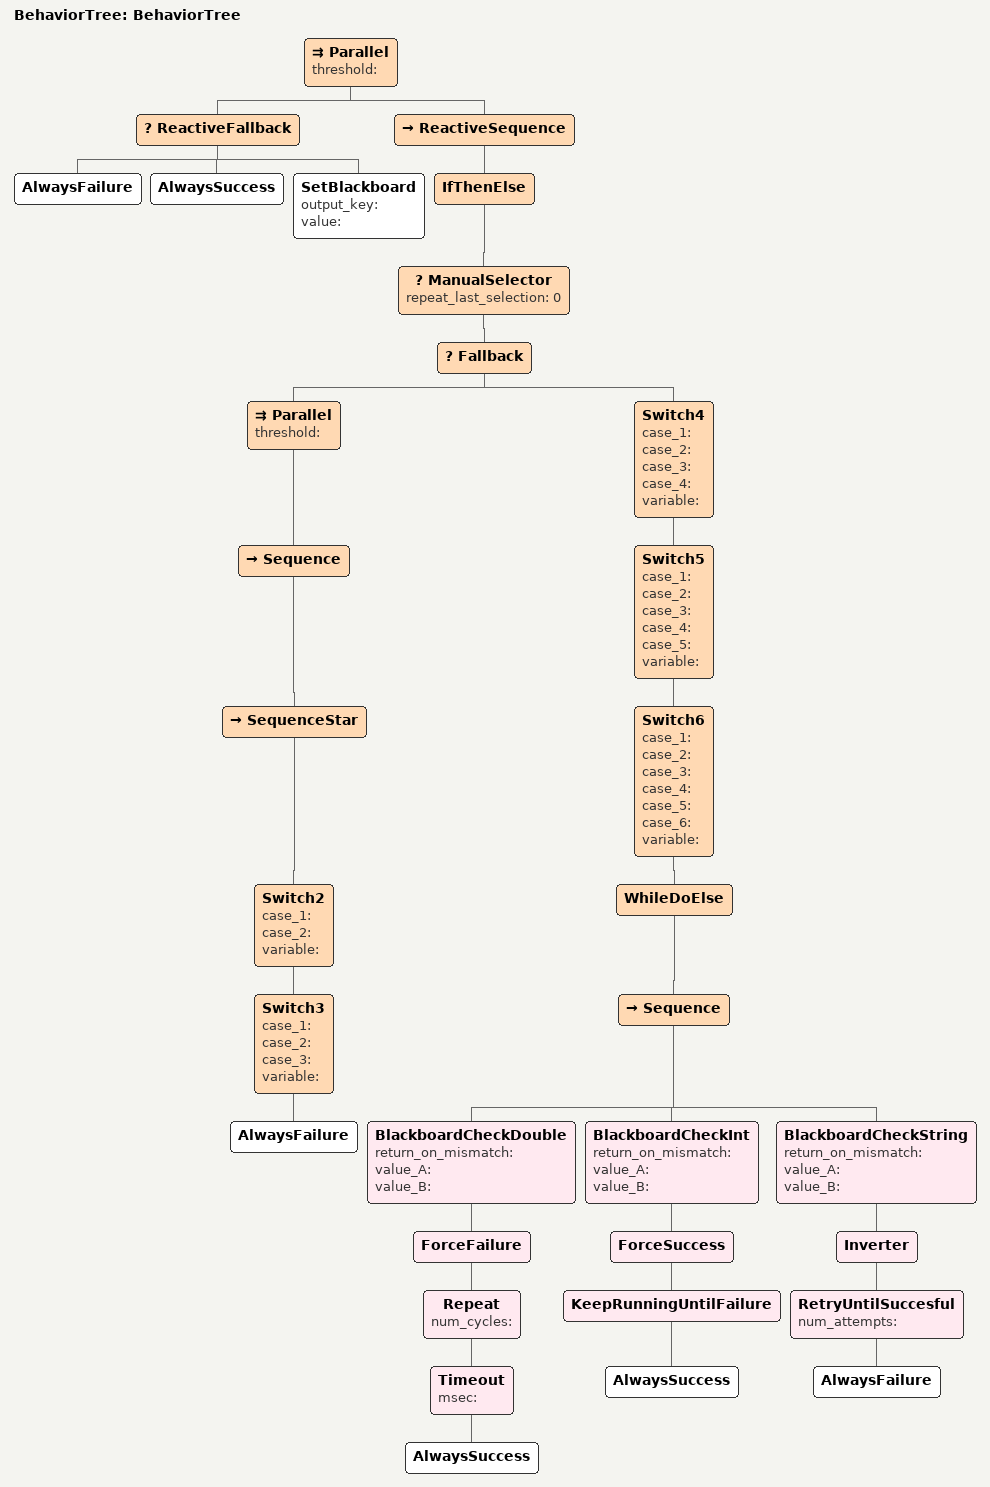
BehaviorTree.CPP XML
<?xml version="1.0"?>
<root main_tree_to_execute="BehaviorTree">
    <BehaviorTree ID="BehaviorTree">
        <Parallel threshold="">
            <ReactiveFallback>
                <AlwaysFailure/>
                <AlwaysSuccess/>
                <SetBlackboard output_key="" value=""/>
            </ReactiveFallback>
            <ReactiveSequence>
                <IfThenElse>
                    <ManualSelector repeat_last_selection="0">
                        <Fallback>
                            <Parallel threshold="">
                                <Sequence>
                                    <SequenceStar>
                                        <Switch2 case_1="" case_2="" variable="">
                                            <Switch3 case_1="" case_2="" case_3="" variable="">
                                                <AlwaysFailure/>
                                            </Switch3>
                                        </Switch2>
                                    </SequenceStar>
                                </Sequence>
                            </Parallel>
                            <Switch4 case_1="" case_2="" case_3="" case_4="" variable="">
                                <Switch5 case_1="" case_2="" case_3="" case_4="" case_5="" variable="">
                                    <Switch6 case_1="" case_2="" case_3="" case_4="" case_5="" case_6="" variable="">
                                        <WhileDoElse>
                                            <Sequence>
                                                <BlackboardCheckDouble return_on_mismatch="" value_A="" value_B="">
                                                    <ForceFailure>
                                                        <Repeat num_cycles="">
                                                            <Timeout msec="">
                                                                <AlwaysSuccess/>
                                                            </Timeout>
                                                        </Repeat>
                                                    </ForceFailure>
                                                </BlackboardCheckDouble>
                                                <BlackboardCheckInt return_on_mismatch="" value_A="" value_B="">
                                                    <ForceSuccess>
                                                        <KeepRunningUntilFailure>
                                                            <AlwaysSuccess/>
                                                        </KeepRunningUntilFailure>
                                                    </ForceSuccess>
                                                </BlackboardCheckInt>
                                                <BlackboardCheckString return_on_mismatch="" value_A="" value_B="">
                                                    <Inverter>
                                                        <RetryUntilSuccesful num_attempts="">
                                                            <AlwaysFailure/>
                                                        </RetryUntilSuccesful>
                                                    </Inverter>
                                                </BlackboardCheckString>
                                            </Sequence>
                                        </WhileDoElse>
                                    </Switch6>
                                </Switch5>
                            </Switch4>
                        </Fallback>
                    </ManualSelector>
                </IfThenElse>
            </ReactiveSequence>
        </Parallel>
    </BehaviorTree>
</root>
